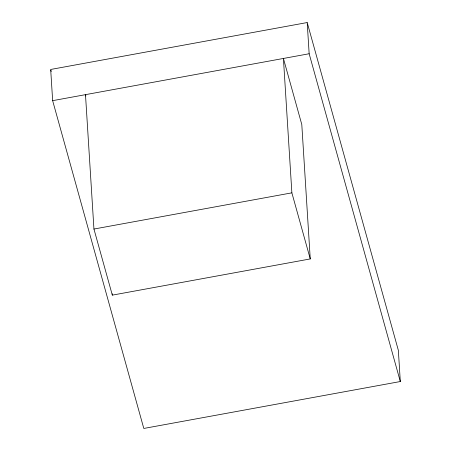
<?xml version="1.0" encoding="UTF-8"?>
<svg xmlns="http://www.w3.org/2000/svg" width="451" height="451" viewBox="0 0 451 451"><rect width="100%" height="100%" fill="white"/><g stroke="black" fill="none" stroke-linecap="round" stroke-linejoin="round"><path stroke-width="0.68" d="M307.199 22.55L50.687 69.465L52.649 100.663L143.801 428.45L400.313 381.535L398.351 350.337L307.199 22.55L309.16 53.748L400.313 381.535M52.649 100.663L309.16 53.748M93.943 229.046L291.876 192.842L283.42 58.455L301.798 124.544L310.254 258.93L112.322 295.134L93.943 229.046L85.487 94.659L85.865 96.007M291.876 192.842L310.254 258.93M50.873 70.147L51.251 71.506M112.231 293.731L112.322 295.134"/></g></svg>
